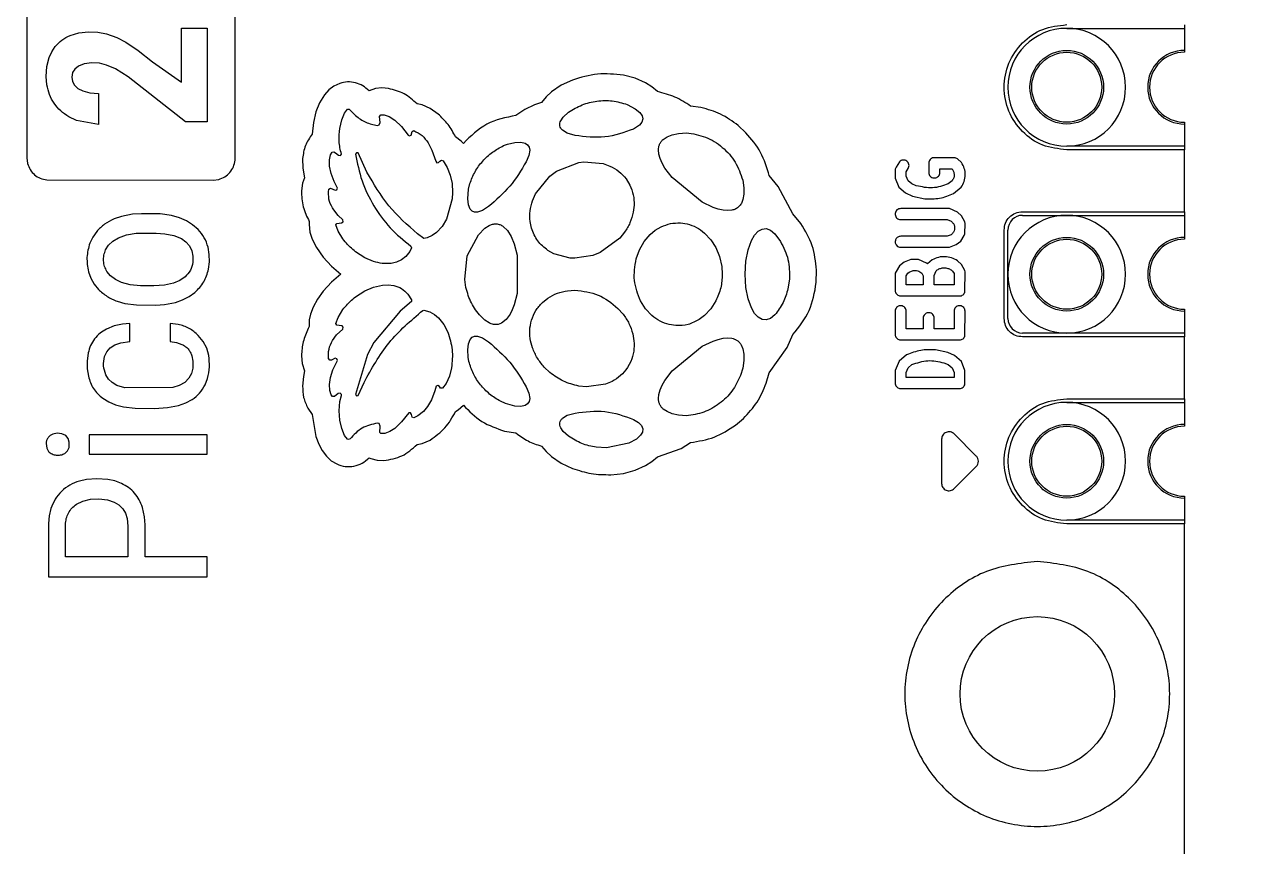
# Model space of a CAD drawing. Header units: millimetres. Extents: x -45 to 54, y -60 to 45.
# Drawn here: x -2.16 to 14.6, y 5.05 to 16.21 of the extents above; entities that cross this region are included whole.
import ezdxf

# ---------------------------------------------------------------- set-up
doc = ezdxf.new("R2010")
doc.units = ezdxf.units.MM

msp = doc.modelspace()

# ---------------------------------------------------------------- linework, layer by layer
at = {"color": 7, "linetype": 'Continuous', "lineweight": 25}
for p, q in [((-2.125, 16.644), (-2.125, 14.397)), ((0.703, 14.367), (0.705, 16.628)), ((-1.539, 16.062), (-1.422, 16.097)), ((-1.422, 16.097), (-1.287, 16.112)), ((-1.287, 16.112), (-1.16, 16.107)), ((-1.16, 16.107), (-1.044, 16.084)), ((-1.044, 16.084), (-0.905, 16.035)), ((-0.023, 16.161), (0.325, 16.161)), ((-0.023, 15.427), (-0.023, 16.161)), ((0.325, 16.161), (0.325, 14.889)), ((12.005, 16.158), (13.605, 16.158)), ((13.605, 16.207), (13.605, 15.833)), ((-0.905, 16.035), (-0.782, 15.971)), ((-0.782, 15.971), (-0.613, 15.858)), ((-1.854, 15.641), (-1.824, 15.761)), ((-1.824, 15.761), (-1.788, 15.841)), ((-1.788, 15.841), (-1.742, 15.911)), ((-0.613, 15.858), (-0.419, 15.705)), ((-1.864, 15.504), (-1.854, 15.641)), ((-1.477, 15.605), (-1.506, 15.556)), ((-1.423, 15.646), (-1.477, 15.605)), ((-1.35, 15.674), (-1.423, 15.646)), ((-1.243, 15.689), (-1.35, 15.674)), ((-1.141, 15.685), (-1.243, 15.689)), ((-1.043, 15.66), (-1.141, 15.685)), ((-0.924, 15.607), (-1.043, 15.66)), ((-0.752, 15.5), (-0.924, 15.607)), ((-0.419, 15.705), (-0.023, 15.427)), ((-1.855, 15.39), (-1.864, 15.504)), ((-1.506, 15.556), (-1.515, 15.497)), ((-1.515, 15.497), (-1.506, 15.437)), ((-1.506, 15.437), (-1.478, 15.385)), ((0.029, 14.889), (-0.752, 15.5)), ((5.287, 15.455), (5.136, 15.384)), ((6.138, 15.48), (5.98, 15.522)), ((6.282, 15.416), (6.138, 15.48)), ((6.368, 15.362), (6.282, 15.416)), ((-1.478, 15.385), (-1.432, 15.342)), ((-1.432, 15.342), (-1.368, 15.308)), ((-1.368, 15.308), (-1.272, 15.283)), ((-1.272, 15.283), (-1.153, 15.274)), ((-1.153, 15.274), (-1.153, 14.853)), ((1.916, 15.253), (1.851, 15.147)), ((1.977, 15.321), (1.916, 15.253)), ((2.047, 15.374), (1.977, 15.321)), ((2.125, 15.411), (2.047, 15.374)), ((2.609, 15.34), (2.523, 15.311)), ((2.699, 15.35), (2.609, 15.34)), ((2.789, 15.341), (2.699, 15.35)), ((5.004, 15.295), (4.929, 15.227)), ((5.136, 15.384), (5.004, 15.295)), ((6.444, 15.298), (6.368, 15.362)), ((1.851, 15.147), (1.802, 15.022)), ((3.244, 15.117), (3.176, 15.132)), ((3.352, 15.069), (3.244, 15.117)), ((4.773, 15.121), (4.641, 15.057)), ((4.866, 15.152), (4.773, 15.121)), ((4.929, 15.227), (4.866, 15.152)), ((6.032, 15.123), (6.142, 15.066)), ((7.034, 15.082), (6.894, 15.103)), ((-1.454, 14.907), (-1.557, 14.957)), ((1.802, 15.022), (1.768, 14.879)), ((2.126, 14.799), (2.153, 14.914)), ((2.153, 14.914), (2.192, 15.008)), ((2.192, 15.008), (2.229, 15.059)), ((2.229, 15.059), (2.253, 15.061)), ((2.253, 15.061), (2.34, 14.973)), ((2.667, 14.962), (2.682, 14.981)), ((2.674, 14.88), (2.667, 14.962)), ((2.682, 14.981), (2.727, 14.982)), ((2.727, 14.982), (2.795, 14.961)), ((2.795, 14.961), (2.875, 14.911)), ((2.875, 14.911), (2.966, 14.823)), ((3.461, 14.994), (3.352, 15.069)), ((4.641, 15.057), (4.52, 14.974)), ((5.128, 14.903), (5.162, 14.953)), ((5.162, 14.953), (5.236, 15.019)), ((6.142, 15.066), (6.205, 15.014)), ((6.205, 15.014), (6.235, 14.971)), ((6.244, 14.928), (6.232, 14.884)), ((6.235, 14.971), (6.244, 14.928)), ((-1.153, 14.853), (-1.454, 14.907)), ((0.325, 14.889), (0.029, 14.889)), ((1.768, 14.879), (1.752, 14.72)), ((2.638, 14.84), (2.662, 14.847)), ((2.662, 14.847), (2.674, 14.88)), ((2.966, 14.823), (3.053, 14.708)), ((3.094, 14.707), (3.109, 14.758)), ((3.109, 14.758), (3.131, 14.769)), ((5.218, 14.734), (5.154, 14.773)), ((6.198, 14.841), (6.119, 14.79)), ((6.232, 14.884), (6.198, 14.841)), ((7.646, 14.741), (7.539, 14.839)), ((13.605, 14.883), (13.605, 14.509)), ((3.053, 14.708), (3.075, 14.697)), ((3.075, 14.697), (3.094, 14.707)), ((3.329, 14.601), (3.378, 14.505)), ((3.775, 14.627), (3.699, 14.683)), ((3.805, 14.596), (3.775, 14.627)), ((4.352, 14.565), (4.406, 14.584)), ((4.406, 14.584), (4.504, 14.608)), ((4.504, 14.608), (4.585, 14.613)), ((4.585, 14.613), (4.646, 14.6)), ((4.646, 14.6), (4.679, 14.578)), ((4.679, 14.578), (4.7, 14.546)), ((5.323, 14.704), (5.218, 14.734)), ((6.521, 14.649), (6.573, 14.684)), ((6.573, 14.684), (6.643, 14.712)), ((6.643, 14.712), (6.73, 14.731)), ((6.73, 14.731), (6.837, 14.741)), ((1.986, 14.371), (2.001, 14.438)), ((2.001, 14.438), (2.022, 14.476)), ((2.022, 14.476), (2.046, 14.482)), ((2.046, 14.482), (2.067, 14.466)), ((2.067, 14.466), (2.107, 14.435)), ((2.107, 14.435), (2.134, 14.433)), ((2.134, 14.433), (2.148, 14.451)), ((2.353, 14.469), (2.34, 14.451)), ((2.375, 14.466), (2.353, 14.469)), ((2.495, 14.206), (2.375, 14.466)), ((3.378, 14.505), (3.429, 14.352)), ((4.696, 14.433), (4.659, 14.345)), ((4.708, 14.504), (4.696, 14.433)), ((4.7, 14.546), (4.708, 14.504)), ((6.461, 14.448), (6.456, 14.506)), ((6.478, 14.388), (6.461, 14.448)), ((13.605, 14.558), (12.005, 14.558)), ((13.605, 14.508), (12.005, 14.508)), ((13.605, 13.668), (13.605, 14.508)), ((-2.125, 14.397), (-2.116, 14.322)), ((1.621, 14.388), (1.624, 14.257)), ((1.624, 14.257), (1.646, 14.128)), ((1.988, 14.285), (1.986, 14.371)), ((2.008, 14.186), (1.988, 14.285)), ((3.429, 14.352), (3.445, 14.333)), ((3.445, 14.333), (3.469, 14.334)), ((3.469, 14.334), (3.486, 14.356)), ((3.486, 14.356), (3.507, 14.367)), ((3.507, 14.367), (3.529, 14.358)), ((3.529, 14.358), (3.587, 14.269)), ((3.587, 14.269), (3.627, 14.165)), ((5.07, 14.217), (5.374, 14.337)), ((5.374, 14.337), (5.443, 14.346)), ((5.443, 14.346), (5.707, 14.321)), ((5.707, 14.321), (5.797, 14.288)), ((6.506, 14.325), (6.478, 14.388)), ((6.543, 14.261), (6.506, 14.325)), ((6.641, 14.132), (6.543, 14.261)), ((9.685, 14.271), (9.675, 14.247)), ((9.675, 14.247), (9.675, 14.124)), ((9.732, 14.346), (9.685, 14.271)), ((9.824, 14.211), (9.851, 14.256)), ((10.132, 14.341), (10.131, 14.201)), ((10.487, 14.4), (10.206, 14.401)), ((10.28, 14.186), (10.281, 14.251)), ((10.281, 14.251), (10.446, 14.251)), ((10.52, 14.384), (10.487, 14.4)), ((10.573, 14.336), (10.52, 14.384)), ((-1.857, 14.099), (0.405, 14.098)), ((0.405, 14.098), (0.48, 14.107)), ((1.646, 14.128), (1.62, 14.054)), ((2.05, 14.078), (2.008, 14.186)), ((2.096, 13.989), (2.05, 14.078)), ((3.627, 14.165), (3.651, 14.05)), ((4.785, 13.909), (4.981, 14.152)), ((4.981, 14.152), (5.07, 14.217)), ((6.017, 14.113), (6.068, 14.03)), ((7.052, 13.796), (6.641, 14.132)), ((7.603, 14.095), (7.616, 13.991)), ((8.084, 14.008), (7.962, 14.157)), ((9.675, 14.124), (9.724, 14.002)), ((9.824, 14.152), (9.824, 14.211)), ((9.849, 14.089), (9.824, 14.152)), ((9.902, 14.046), (9.849, 14.089)), ((10.448, 14.089), (10.395, 14.046)), ((1.62, 14.054), (1.605, 13.95)), ((1.971, 13.937), (1.977, 13.973)), ((1.977, 13.973), (1.999, 13.986)), ((1.999, 13.986), (2.062, 13.96)), ((2.062, 13.96), (2.087, 13.966)), ((2.087, 13.966), (2.096, 13.989)), ((3.651, 14.05), (3.657, 13.927)), ((3.657, 13.927), (3.652, 13.843)), ((3.864, 13.844), (3.875, 13.973)), ((3.875, 13.973), (3.893, 14.049)), ((4.745, 13.817), (4.785, 13.909)), ((7.616, 13.991), (7.616, 13.904)), ((8.284, 13.637), (8.084, 14.008)), ((9.724, 14.002), (9.815, 13.923)), ((9.815, 13.923), (9.911, 13.88)), ((9.961, 14.021), (9.902, 14.046)), ((10.468, 13.914), (10.571, 14)), ((3.652, 13.843), (3.576, 13.567)), ((3.873, 13.762), (3.864, 13.844)), ((3.896, 13.703), (3.873, 13.762)), ((6.126, 13.755), (6.114, 13.66)), ((7.198, 13.725), (7.052, 13.796)), ((7.616, 13.904), (7.603, 13.832)), ((9.911, 13.88), (10.077, 13.844)), ((-0.841, 13.604), (-0.941, 13.569)), ((-0.692, 13.632), (-0.841, 13.604)), ((-0.569, 13.64), (-0.692, 13.632)), ((-0.315, 13.637), (-0.569, 13.64)), ((-0.159, 13.616), (-0.315, 13.637)), ((-0.054, 13.586), (-0.159, 13.616)), ((0.041, 13.545), (-0.054, 13.586)), ((2.106, 13.616), (2.044, 13.691)), ((2.169, 13.556), (2.106, 13.616)), ((3.923, 13.674), (3.896, 13.703)), ((3.957, 13.659), (3.923, 13.674)), ((3.999, 13.659), (3.957, 13.659)), ((4.067, 13.683), (3.999, 13.659)), ((4.148, 13.736), (4.067, 13.683)), ((7.269, 13.702), (7.198, 13.725)), ((7.335, 13.687), (7.269, 13.702)), ((7.398, 13.682), (7.335, 13.687)), ((7.454, 13.687), (7.398, 13.682)), ((8.393, 13.506), (8.284, 13.637)), ((10.411, 13.709), (9.749, 13.71)), ((10.52, 13.661), (10.411, 13.709)), ((10.575, 13.611), (10.52, 13.661)), ((10.62, 13.529), (10.575, 13.611)), ((11.405, 13.668), (13.605, 13.668)), ((11.405, 13.618), (12.005, 13.618)), ((12.005, 13.618), (13.605, 13.618)), ((13.605, 13.667), (13.605, 13.293)), ((0.126, 13.491), (0.041, 13.545)), ((0.2, 13.427), (0.126, 13.491)), ((1.711, 13.535), (1.708, 13.494)), ((1.708, 13.494), (1.719, 13.39)), ((2.073, 13.488), (2.086, 13.509)), ((2.103, 13.404), (2.073, 13.488)), ((2.086, 13.509), (2.15, 13.516)), ((2.167, 13.298), (2.103, 13.404)), ((2.15, 13.516), (2.17, 13.532)), ((2.17, 13.532), (2.169, 13.556)), ((3.516, 13.467), (3.44, 13.385)), ((3.576, 13.567), (3.516, 13.467)), ((4.011, 13.355), (4.099, 13.442)), ((4.099, 13.442), (4.154, 13.478)), ((4.347, 13.468), (4.405, 13.412)), ((4.405, 13.412), (4.455, 13.332)), ((4.731, 13.442), (4.712, 13.534)), ((6.344, 13.357), (6.414, 13.415)), ((6.414, 13.415), (6.492, 13.461)), ((6.756, 13.515), (6.845, 13.502)), ((7.813, 13.401), (7.866, 13.432)), ((7.866, 13.432), (7.922, 13.438)), ((7.922, 13.438), (7.98, 13.417)), ((7.98, 13.417), (8.039, 13.369)), ((9.734, 13.561), (10.382, 13.56)), ((10.382, 13.56), (10.434, 13.539)), ((10.434, 13.539), (10.453, 13.522)), ((10.624, 13.509), (10.62, 13.529)), ((10.622, 13.369), (10.624, 13.509)), ((11.155, 12.218), (11.155, 13.418)), ((11.205, 12.218), (11.205, 13.418)), ((-1.231, 13.323), (-1.271, 13.24)), ((-1.178, 13.398), (-1.231, 13.323)), ((-1.016, 13.211), (-0.958, 13.267)), ((-0.958, 13.267), (-0.883, 13.312)), ((-0.883, 13.312), (-0.772, 13.353)), ((-0.772, 13.353), (-0.64, 13.374)), ((-0.64, 13.374), (-0.37, 13.377)), ((-0.37, 13.377), (-0.253, 13.369)), ((-0.253, 13.369), (-0.128, 13.345)), ((-0.128, 13.345), (-0.027, 13.304)), ((-0.027, 13.304), (0.035, 13.259)), ((0.035, 13.259), (0.082, 13.204)), ((1.719, 13.39), (1.75, 13.295)), ((1.75, 13.295), (1.808, 13.18)), ((3.267, 13.304), (3.182, 13.365)), ((3.313, 13.314), (3.267, 13.304)), ((3.38, 13.344), (3.313, 13.314)), ((3.44, 13.385), (3.38, 13.344)), ((3.859, 13.068), (4.011, 13.355)), ((4.455, 13.332), (4.496, 13.233)), ((5.931, 13.306), (5.665, 13.112)), ((5.996, 13.388), (5.931, 13.306)), ((6.198, 13.151), (6.263, 13.262)), ((6.263, 13.262), (6.344, 13.357)), ((7.083, 13.378), (7.168, 13.287)), ((7.168, 13.287), (7.237, 13.18)), ((7.676, 13.149), (7.721, 13.275)), ((7.721, 13.275), (7.764, 13.348)), ((7.764, 13.348), (7.813, 13.401)), ((8.039, 13.369), (8.116, 13.263)), ((10.382, 13.333), (9.749, 13.333)), ((10.434, 13.354), (10.382, 13.333)), ((10.453, 13.37), (10.434, 13.354)), ((10.501, 13.22), (10.564, 13.269)), ((10.564, 13.269), (10.613, 13.345)), ((10.613, 13.345), (10.622, 13.369)), ((-1.056, 13.148), (-1.016, 13.211)), ((0.082, 13.204), (0.114, 13.138)), ((0.114, 13.138), (0.129, 13.062)), ((0.352, 13.088), (0.335, 13.185)), ((0.354, 12.985), (0.352, 13.088)), ((1.808, 13.18), (1.9, 13.049)), ((3.076, 13.125), (3.024, 13.06)), ((3.102, 13.177), (3.076, 13.125)), ((3.091, 13.199), (3.102, 13.177)), ((3.825, 12.745), (3.859, 13.068)), ((4.496, 13.233), (4.536, 13.079)), ((4.536, 13.079), (4.536, 12.557)), ((5.036, 13.095), (4.954, 13.142)), ((5.255, 13.038), (5.036, 13.095)), ((5.563, 13.072), (5.322, 13.035)), ((5.665, 13.112), (5.563, 13.072)), ((6.153, 13.026), (6.198, 13.151)), ((7.237, 13.18), (7.287, 13.058)), ((7.646, 12.995), (7.676, 13.149)), ((9.686, 13.216), (9.707, 13.196)), ((9.707, 13.196), (9.734, 13.184)), ((9.734, 13.184), (10.411, 13.184)), ((10.411, 13.184), (10.501, 13.22)), ((0.129, 13.062), (0.129, 12.98)), ((0.343, 12.887), (0.354, 12.985)), ((1.9, 13.049), (2.013, 12.926)), ((2.013, 12.926), (2.141, 12.818)), ((2.586, 12.992), (2.467, 13.043)), ((2.895, 12.981), (2.822, 12.964)), ((2.963, 13.012), (2.895, 12.981)), ((3.024, 13.06), (2.963, 13.012)), ((5.322, 13.035), (5.255, 13.038)), ((7.287, 13.058), (7.317, 12.924)), ((7.317, 12.924), (7.323, 12.818)), ((7.635, 12.818), (7.646, 12.995)), ((9.733, 12.933), (9.685, 12.857)), ((9.796, 12.981), (9.733, 12.933)), ((9.887, 13.017), (9.796, 12.981)), ((9.992, 13.017), (9.887, 13.017)), ((10.101, 12.97), (9.992, 13.017)), ((10.112, 12.961), (10.101, 12.97)), ((10.177, 13.013), (10.112, 12.961)), ((10.575, 12.951), (10.52, 13.001)), ((10.62, 12.869), (10.575, 12.951)), ((-1.289, 12.853), (-1.258, 12.765)), ((-1.258, 12.765), (-1.213, 12.685)), ((-0.989, 12.797), (-1.038, 12.855)), ((-0.922, 12.746), (-0.989, 12.797)), ((-0.841, 12.707), (-0.922, 12.746)), ((-0.048, 12.735), (-0.132, 12.699)), ((0.023, 12.783), (-0.048, 12.735)), ((2.141, 12.818), (2.013, 12.71)), ((3.841, 12.637), (3.825, 12.745)), ((7.646, 12.64), (7.635, 12.818)), ((8.238, 12.752), (8.217, 12.621)), ((8.601, 12.704), (8.604, 12.875)), ((9.675, 12.833), (9.674, 12.598)), ((9.685, 12.857), (9.675, 12.833)), ((9.824, 12.797), (9.844, 12.831)), ((9.824, 12.673), (9.824, 12.797)), ((9.844, 12.831), (9.864, 12.847)), ((9.864, 12.847), (9.916, 12.869)), ((10.034, 12.831), (10.055, 12.797)), ((10.055, 12.797), (10.055, 12.673)), ((10.205, 12.803), (10.23, 12.866)), ((10.205, 12.673), (10.205, 12.803)), ((10.23, 12.866), (10.245, 12.879)), ((10.434, 12.879), (10.453, 12.862)), ((10.453, 12.862), (10.474, 12.828)), ((10.474, 12.828), (10.474, 12.673)), ((10.624, 12.849), (10.62, 12.869)), ((10.622, 12.583), (10.624, 12.849)), ((-1.213, 12.685), (-1.153, 12.612)), ((-0.722, 12.674), (-0.841, 12.707)), ((-0.583, 12.661), (-0.722, 12.674)), ((-0.4, 12.661), (-0.583, 12.661)), ((-0.255, 12.67), (-0.4, 12.661)), ((-0.132, 12.699), (-0.255, 12.67)), ((0.079, 12.515), (0.158, 12.572)), ((1.9, 12.587), (1.824, 12.481)), ((2.013, 12.71), (1.9, 12.587)), ((2.467, 12.592), (2.586, 12.643)), ((2.586, 12.643), (2.706, 12.671)), ((2.706, 12.671), (2.784, 12.675)), ((2.784, 12.675), (2.859, 12.665)), ((5.222, 12.594), (5.322, 12.601)), ((7.676, 12.486), (7.646, 12.64)), ((10.055, 12.673), (9.824, 12.673)), ((10.474, 12.673), (10.205, 12.673)), ((-0.899, 12.452), (-0.793, 12.422)), ((-0.793, 12.422), (-0.636, 12.401)), ((-0.636, 12.401), (-0.376, 12.398)), ((-0.376, 12.398), (-0.255, 12.406)), ((-0.255, 12.406), (-0.108, 12.434)), ((-0.108, 12.434), (-0.01, 12.469)), ((-0.01, 12.469), (0.079, 12.515)), ((1.824, 12.481), (1.763, 12.371)), ((3.099, 12.446), (2.945, 12.318)), ((3.051, 12.546), (3.1, 12.471)), ((3.1, 12.471), (3.099, 12.446)), ((4.496, 12.402), (4.47, 12.335)), ((4.536, 12.557), (4.496, 12.402)), ((4.88, 12.436), (4.954, 12.494)), ((6.282, 12.348), (6.213, 12.456)), ((7.237, 12.456), (7.168, 12.348)), ((7.721, 12.361), (7.676, 12.486)), ((9.734, 12.524), (10.549, 12.523)), ((1.728, 12.278), (1.711, 12.197)), ((1.763, 12.371), (1.728, 12.278)), ((2.073, 12.148), (2.103, 12.231)), ((2.103, 12.231), (2.167, 12.337)), ((2.945, 12.318), (2.59, 11.889)), ((3.255, 12.327), (3.268, 12.332)), ((3.268, 12.332), (3.348, 12.309)), ((3.348, 12.309), (3.411, 12.273)), ((3.411, 12.273), (3.467, 12.225)), ((4.099, 12.193), (4.041, 12.247)), ((4.44, 12.275), (4.387, 12.203)), ((4.47, 12.335), (4.44, 12.275)), ((5.906, 12.355), (5.976, 12.276)), ((6.367, 12.258), (6.282, 12.348)), ((7.083, 12.258), (7.01, 12.204)), ((7.168, 12.348), (7.083, 12.258)), ((7.764, 12.287), (7.721, 12.361)), ((7.813, 12.235), (7.764, 12.287)), ((7.866, 12.204), (7.813, 12.235)), ((8.039, 12.267), (7.98, 12.218)), ((9.675, 12.33), (9.674, 12.001)), ((9.824, 12.076), (9.824, 12.315)), ((10.056, 12.235), (10.055, 12.076)), ((10.475, 12.33), (10.474, 12.076)), ((10.622, 11.986), (10.624, 12.315)), ((13.605, 12.343), (13.605, 11.969)), ((-0.942, 12.117), (-1.045, 12.074)), ((-0.825, 12.142), (-0.942, 12.117)), ((-0.728, 12.15), (-0.825, 12.142)), ((-0.728, 11.903), (-0.728, 12.15)), ((-0.18, 12.15), (-0.18, 11.903)), ((-0.07, 12.137), (-0.18, 12.15)), ((1.71, 12.107), (1.698, 12.079)), ((1.711, 12.197), (1.71, 12.107)), ((2.086, 12.127), (2.073, 12.148)), ((2.083, 11.995), (2.166, 12.074)), ((2.118, 12.124), (2.086, 12.127)), ((2.157, 12.117), (2.118, 12.124)), ((2.171, 12.099), (2.157, 12.117)), ((2.166, 12.074), (2.171, 12.099)), ((3.467, 12.225), (3.538, 12.137)), ((3.538, 12.137), (3.592, 12.032)), ((4.154, 12.157), (4.099, 12.193)), ((4.325, 12.154), (4.28, 12.137)), ((4.387, 12.203), (4.325, 12.154)), ((6.694, 12.12), (6.604, 12.134)), ((7.922, 12.198), (7.866, 12.204)), ((7.98, 12.218), (7.922, 12.198)), ((10.055, 12.076), (9.824, 12.076)), ((10.205, 12.076), (10.205, 12.221)), ((10.474, 12.076), (10.205, 12.076)), ((-0.849, 11.887), (-0.728, 11.903)), ((-0.18, 11.903), (-0.093, 11.891)), ((0.27, 11.905), (0.203, 11.987)), ((0.317, 11.814), (0.27, 11.905)), ((2.027, 11.92), (2.083, 11.995)), ((3.873, 11.874), (3.896, 11.933)), ((3.896, 11.933), (3.923, 11.962)), ((3.923, 11.962), (3.957, 11.977)), ((3.957, 11.977), (3.999, 11.977)), ((3.999, 11.977), (4.067, 11.953)), ((4.067, 11.953), (4.148, 11.9)), ((4.745, 11.818), (4.719, 11.912)), ((6.107, 12.007), (6.124, 11.913)), ((7.052, 11.84), (7.198, 11.91)), ((7.198, 11.91), (7.269, 11.934)), ((7.269, 11.934), (7.335, 11.949)), ((7.335, 11.949), (7.398, 11.954)), ((7.398, 11.954), (7.454, 11.949)), ((8.206, 11.823), (8.284, 11.999)), ((9.734, 11.927), (10.549, 11.926)), ((13.605, 12.018), (11.405, 12.018)), ((13.605, 11.968), (11.405, 11.968)), ((13.605, 11.128), (13.605, 11.968)), ((-1.294, 11.75), (-1.308, 11.636)), ((-1.071, 11.699), (-1.042, 11.764)), ((-1.042, 11.764), (-0.995, 11.817)), ((-0.995, 11.817), (-0.93, 11.859)), ((-0.93, 11.859), (-0.849, 11.887)), ((-0.093, 11.891), (-0.02, 11.866)), ((0.346, 11.715), (0.317, 11.814)), ((2.59, 11.889), (2.502, 11.726)), ((3.864, 11.792), (3.873, 11.874)), ((3.871, 11.691), (3.864, 11.792)), ((6.641, 11.504), (7.052, 11.84)), ((7.58, 11.86), (7.603, 11.804)), ((7.603, 11.804), (7.616, 11.732)), ((7.616, 11.732), (7.616, 11.645)), ((7.962, 11.479), (8.206, 11.823)), ((10.387, 11.756), (10.221, 11.791)), ((10.482, 11.713), (10.387, 11.756)), ((-1.308, 11.636), (-1.306, 11.534)), ((0.116, 11.712), (0.13, 11.639)), ((0.13, 11.639), (0.127, 11.543)), ((1.605, 11.712), (1.614, 11.607)), ((1.614, 11.607), (1.646, 11.508)), ((1.989, 11.653), (1.973, 11.672)), ((2.013, 11.653), (1.989, 11.653)), ((2.062, 11.676), (2.013, 11.653)), ((2.033, 11.521), (2.096, 11.646)), ((2.087, 11.67), (2.062, 11.676)), ((2.096, 11.646), (2.087, 11.67)), ((2.502, 11.726), (2.34, 11.184)), ((3.88, 11.633), (3.871, 11.691)), ((6.081, 11.635), (6.035, 11.55)), ((7.616, 11.645), (7.603, 11.541)), ((9.727, 11.636), (9.675, 11.511)), ((9.829, 11.722), (9.727, 11.636)), ((9.849, 11.546), (9.902, 11.59)), ((10.336, 11.614), (10.395, 11.59)), ((10.395, 11.59), (10.448, 11.546)), ((10.573, 11.633), (10.482, 11.713)), ((10.622, 11.511), (10.573, 11.633)), ((-1.306, 11.534), (-1.291, 11.434)), ((-1.019, 11.394), (-1.055, 11.454)), ((-0.969, 11.347), (-1.019, 11.394)), ((0.076, 11.405), (0.021, 11.348)), ((0.109, 11.468), (0.076, 11.405)), ((0.127, 11.543), (0.109, 11.468)), ((0.296, 11.317), (0.329, 11.404)), ((1.631, 11.43), (1.62, 11.3)), ((1.646, 11.508), (1.631, 11.43)), ((1.985, 11.32), (1.999, 11.415)), ((1.999, 11.415), (2.033, 11.521)), ((3.616, 11.434), (3.57, 11.335)), ((3.645, 11.547), (3.616, 11.434)), ((4.981, 11.484), (4.903, 11.558)), ((6.543, 11.375), (6.641, 11.504)), ((7.603, 11.541), (7.572, 11.443)), ((7.922, 11.339), (7.962, 11.479)), ((9.675, 11.511), (9.674, 11.341)), ((9.824, 11.483), (9.849, 11.546)), ((9.824, 11.416), (9.824, 11.483)), ((10.474, 11.416), (9.824, 11.416)), ((10.448, 11.546), (10.474, 11.483)), ((10.474, 11.483), (10.474, 11.416)), ((10.622, 11.326), (10.622, 11.511)), ((-0.902, 11.309), (-0.969, 11.347)), ((-0.793, 11.277), (-0.902, 11.309)), ((-0.145, 11.28), (-0.793, 11.277)), ((-0.055, 11.306), (-0.145, 11.28)), ((0.021, 11.348), (-0.055, 11.306)), ((1.99, 11.24), (1.985, 11.32)), ((2.009, 11.18), (1.99, 11.24)), ((2.375, 11.17), (2.455, 11.348)), ((3.416, 11.235), (3.371, 11.112)), ((3.436, 11.296), (3.416, 11.235)), ((3.459, 11.305), (3.436, 11.296)), ((3.48, 11.292), (3.459, 11.305)), ((3.496, 11.271), (3.48, 11.292)), ((3.52, 11.271), (3.496, 11.271)), ((3.57, 11.335), (3.52, 11.271)), ((4.659, 11.291), (4.696, 11.202)), ((5.477, 11.288), (5.374, 11.299)), ((5.738, 11.324), (5.477, 11.288)), ((5.826, 11.362), (5.738, 11.324)), ((6.461, 11.187), (6.478, 11.248)), ((6.478, 11.248), (6.506, 11.31)), ((6.506, 11.31), (6.543, 11.375)), ((9.734, 11.267), (10.549, 11.266)), ((-1.096, 11.133), (-1.014, 11.084)), ((-1.014, 11.084), (-0.921, 11.046)), ((-0.066, 11.036), (0.032, 11.07)), ((0.032, 11.07), (0.118, 11.116)), ((2.029, 11.156), (2.009, 11.18)), ((2.053, 11.156), (2.029, 11.156)), ((2.103, 11.199), (2.053, 11.156)), ((2.132, 11.204), (2.103, 11.199)), ((2.116, 10.962), (2.126, 11.089)), ((2.126, 11.089), (2.147, 11.169)), ((2.148, 11.187), (2.132, 11.204)), ((2.147, 11.169), (2.148, 11.187)), ((2.34, 11.184), (2.353, 11.167)), ((2.353, 11.167), (2.375, 11.17)), ((3.371, 11.112), (3.32, 11.021)), ((4.379, 11.061), (4.309, 11.092)), ((4.504, 11.028), (4.379, 11.061)), ((4.679, 11.058), (4.646, 11.036)), ((4.7, 11.09), (4.679, 11.058)), ((4.696, 11.202), (4.708, 11.131)), ((4.708, 11.131), (4.7, 11.09)), ((6.456, 11.13), (6.461, 11.187)), ((12.005, 11.128), (13.605, 11.128)), ((12.005, 11.078), (13.605, 11.078)), ((13.605, 11.127), (13.605, 10.753)), ((-0.921, 11.046), (-0.815, 11.018)), ((-0.815, 11.018), (-0.656, 10.999)), ((-0.656, 10.999), (-0.391, 10.996)), ((-0.391, 10.996), (-0.217, 11.006)), ((-0.217, 11.006), (-0.066, 11.036)), ((1.692, 11.001), (1.752, 10.915)), ((1.752, 10.915), (1.802, 10.614)), ((2.126, 10.836), (2.116, 10.962)), ((3.064, 10.936), (2.966, 10.812)), ((3.085, 10.936), (3.064, 10.936)), ((3.101, 10.914), (3.085, 10.936)), ((3.11, 10.877), (3.101, 10.914)), ((3.186, 10.894), (3.131, 10.867)), ((3.265, 10.955), (3.186, 10.894)), ((3.32, 11.021), (3.265, 10.955)), ((3.699, 10.953), (3.735, 10.976)), ((3.735, 10.976), (3.805, 11.04)), ((4.585, 11.023), (4.504, 11.028)), ((4.646, 11.036), (4.585, 11.023)), ((5.154, 10.862), (5.218, 10.902)), ((5.218, 10.902), (5.323, 10.932)), ((6.573, 10.952), (6.521, 10.987)), ((6.643, 10.924), (6.573, 10.952)), ((6.73, 10.905), (6.643, 10.924)), ((6.837, 10.895), (6.73, 10.905)), ((2.153, 10.721), (2.126, 10.836)), ((2.192, 10.628), (2.153, 10.721)), ((2.662, 10.789), (2.638, 10.796)), ((2.674, 10.756), (2.662, 10.789)), ((2.669, 10.669), (2.674, 10.756)), ((2.875, 10.725), (2.807, 10.68)), ((2.966, 10.812), (2.875, 10.725)), ((3.131, 10.867), (3.11, 10.877)), ((5.162, 10.683), (5.128, 10.733)), ((6.119, 10.846), (6.185, 10.805)), ((6.185, 10.805), (6.226, 10.762)), ((6.226, 10.762), (6.243, 10.719)), ((7.502, 10.767), (7.611, 10.861)), ((-1.713, 10.658), (-1.773, 10.646)), ((-1.651, 10.651), (-1.713, 10.658)), ((-1.599, 10.626), (-1.651, 10.651)), ((-1.567, 10.588), (-1.599, 10.626)), ((-1.551, 10.536), (-1.567, 10.588)), ((0.325, 10.638), (-1.279, 10.638)), ((-1.279, 10.638), (-1.279, 10.375)), ((0.325, 10.375), (0.325, 10.638)), ((1.802, 10.614), (1.84, 10.512)), ((2.23, 10.576), (2.192, 10.628)), ((2.245, 10.573), (2.23, 10.576)), ((2.265, 10.582), (2.245, 10.573)), ((2.686, 10.653), (2.669, 10.669)), ((2.738, 10.655), (2.686, 10.653)), ((2.807, 10.68), (2.738, 10.655)), ((3.244, 10.519), (3.352, 10.566)), ((4.366, 10.688), (4.52, 10.662)), ((5.236, 10.617), (5.162, 10.683)), ((6.157, 10.58), (6.053, 10.522)), ((6.214, 10.632), (6.157, 10.58)), ((6.239, 10.675), (6.214, 10.632)), ((6.243, 10.719), (6.239, 10.675)), ((10.305, 10.578), (10.305, 9.978)), ((10.775, 10.349), (10.475, 10.649)), ((-1.864, 10.518), (-1.857, 10.458)), ((-1.857, 10.458), (-1.833, 10.412)), ((-1.611, 10.385), (-1.574, 10.418)), ((-1.574, 10.418), (-1.554, 10.466)), ((-1.554, 10.466), (-1.551, 10.536)), ((1.84, 10.512), (1.888, 10.423)), ((1.888, 10.423), (1.945, 10.347)), ((3.176, 10.504), (3.244, 10.519)), ((4.866, 10.484), (4.929, 10.409)), ((4.929, 10.409), (5.004, 10.341)), ((5.752, 10.459), (5.611, 10.468)), ((6.053, 10.522), (5.752, 10.459)), ((6.444, 10.337), (6.763, 10.451)), ((6.763, 10.451), (6.894, 10.533)), ((-1.279, 10.375), (0.325, 10.375)), ((1.945, 10.347), (2.011, 10.286)), ((2.011, 10.286), (2.085, 10.241)), ((2.523, 10.325), (2.547, 10.315)), ((2.547, 10.315), (2.635, 10.291)), ((2.635, 10.291), (2.725, 10.287)), ((5.004, 10.341), (5.136, 10.252)), ((5.136, 10.252), (5.287, 10.181)), ((6.138, 10.156), (6.282, 10.22)), ((6.282, 10.22), (6.368, 10.274)), ((6.368, 10.274), (6.444, 10.337)), ((5.809, 10.095), (5.98, 10.114)), ((5.98, 10.114), (6.138, 10.156)), ((10.475, 9.907), (10.775, 10.207)), ((-1.316, 10.031), (-1.413, 10.008)), ((-1.174, 10.041), (-1.316, 10.031)), ((-1.027, 10.031), (-1.174, 10.041)), ((-0.929, 10.01), (-1.027, 10.031)), ((-0.841, 9.977), (-0.929, 10.01)), ((-1.453, 9.694), (-1.366, 9.738)), ((-1.366, 9.738), (-1.264, 9.764)), ((-1.264, 9.764), (-1.147, 9.769)), ((-1.147, 9.769), (-1.033, 9.756)), ((-1.033, 9.756), (-0.938, 9.724)), ((-0.938, 9.724), (-0.875, 9.685)), ((13.605, 9.803), (13.605, 9.429)), ((-1.8, 9.635), (-1.823, 9.539)), ((-0.875, 9.685), (-0.824, 9.634)), ((-0.824, 9.634), (-0.787, 9.573)), ((-0.787, 9.573), (-0.763, 9.501)), ((-0.528, 9.522), (-0.556, 9.651)), ((-1.833, 9.433), (-1.834, 8.708)), ((-1.823, 9.539), (-1.833, 9.433)), ((-1.601, 8.979), (-1.601, 9.419)), ((-0.763, 9.501), (-0.753, 9.396)), ((-0.753, 9.396), (-0.753, 8.979)), ((-0.52, 9.415), (-0.528, 9.522)), ((-0.52, 8.979), (-0.52, 9.415)), ((13.605, 9.478), (12.005, 9.478)), ((13.605, 9.428), (12.005, 9.428)), ((13.605, 2.818), (13.605, 9.428)), ((-0.753, 8.979), (-1.601, 8.979)), ((0.325, 8.979), (-0.52, 8.979)), ((0.325, 8.708), (0.325, 8.979)), ((-1.834, 8.708), (0.325, 8.708))]:
    msp.add_line(p, q, dxfattribs=at)
for centre, radius in [((12.005, 15.358), 0.5), ((12.005, 15.358), 0.475), ((12.005, 12.818), 0.5), ((12.005, 12.818), 0.475), ((12.005, 10.278), 0.5), ((12.005, 10.278), 0.475), ((11.605, 7.118), 1.05)]:
    msp.add_circle(centre, radius, dxfattribs=at)
for centre, radius, start, end in [((0, 0), 45, 58.796, 306.9542), ((12.005, 15.358), 0.8, 90, 270), ((12.005, 15.358), 0.8, 270, 90), ((13.605, 15.358), 0.5, 90, 270), ((13.605, 15.358), 0.475, 90, 270), ((11.405, 13.418), 0.2, 90.0003, 179.9997), ((12.005, 12.818), 0.8, 90, 179.9999), ((12.005, 12.818), 0.8, 270, 90), ((13.605, 12.818), 0.5, 90, 270), ((13.605, 12.818), 0.475, 90, 270), ((12.005, 12.818), 0.8, 180, 270), ((11.405, 12.218), 0.2, 180.0003, 269.9997), ((12.005, 10.278), 0.8, 90, 270), ((12.005, 10.278), 0.8, 270, 90), ((13.605, 10.278), 0.5, 90, 270), ((13.605, 10.278), 0.475, 90, 270)]:
    msp.add_arc(centre, radius, start, end, dxfattribs=at)
for points in [[(12.005, 14.508), (11.893, 14.521), (11.671, 14.546), (11.388, 14.743), (11.199, 15.024), (11.132, 15.358), (11.199, 15.692), (11.388, 15.973), (11.671, 16.17), (11.893, 16.195), (12.005, 16.208)], [(-1.742, 15.911), (-1.713, 15.943), (-1.655, 16.006), (-1.578, 16.043), (-1.539, 16.062)], [(5.98, 15.522), (5.862, 15.534), (5.626, 15.559), (5.4, 15.49), (5.287, 15.455)], [(3.176, 15.132), (3.12, 15.183), (3.008, 15.284), (2.862, 15.322), (2.789, 15.341)], [(6.894, 15.103), (6.824, 15.148), (6.685, 15.237), (6.525, 15.278), (6.444, 15.298)], [(7.539, 14.839), (7.463, 14.895), (7.309, 15.007), (7.126, 15.057), (7.034, 15.082)], [(2.34, 14.973), (2.385, 14.939), (2.474, 14.872), (2.583, 14.85), (2.638, 14.84)], [(3.699, 14.683), (3.668, 14.742), (3.607, 14.859), (3.509, 14.949), (3.461, 14.994)], [(4.52, 14.974), (4.382, 14.946), (4.107, 14.891), (3.906, 14.694), (3.805, 14.596)], [(2.148, 14.451), (2.134, 14.508), (2.107, 14.623), (2.12, 14.741), (2.126, 14.799)], [(3.131, 14.769), (3.171, 14.749), (3.25, 14.709), (3.302, 14.637), (3.329, 14.601)], [(6.119, 14.79), (5.99, 14.744), (5.732, 14.652), (5.459, 14.686), (5.323, 14.704)], [(1.752, 14.72), (1.716, 14.671), (1.645, 14.571), (1.629, 14.449), (1.621, 14.388)], [(6.837, 14.741), (6.925, 14.726), (7.102, 14.696), (7.332, 14.551), (7.514, 14.349), (7.573, 14.18), (7.603, 14.095)], [(7.962, 14.157), (7.93, 14.265), (7.865, 14.482), (7.719, 14.655), (7.646, 14.741)], [(4.659, 14.345), (4.59, 14.23), (4.451, 14), (4.249, 13.824), (4.148, 13.736)], [(5.797, 14.288), (5.84, 14.266), (5.924, 14.222), (5.986, 14.149), (6.017, 14.113)], [(3.182, 13.365), (3.046, 13.487), (2.772, 13.731), (2.587, 14.048), (2.495, 14.206)], [(1.605, 13.95), (1.608, 13.878), (1.614, 13.732), (1.679, 13.6), (1.711, 13.535)], [(2.044, 13.691), (2.021, 13.729), (1.976, 13.805), (1.973, 13.893), (1.971, 13.937)], [(6.068, 14.03), (6.086, 13.986), (6.123, 13.898), (6.125, 13.802), (6.126, 13.755)], [(10.395, 14.046), (10.324, 14.021), (10.182, 13.971), (10.035, 14.004), (9.961, 14.021)], [(10.077, 13.844), (10.144, 13.842), (10.28, 13.837), (10.405, 13.889), (10.468, 13.914)], [(4.712, 13.534), (4.709, 13.583), (4.703, 13.679), (4.731, 13.771), (4.745, 13.817)], [(-0.941, 13.569), (-0.986, 13.548), (-1.075, 13.505), (-1.143, 13.433), (-1.178, 13.398)], [(6.114, 13.66), (6.102, 13.611), (6.077, 13.514), (6.023, 13.43), (5.996, 13.388)], [(0.335, 13.185), (0.321, 13.23), (0.292, 13.319), (0.23, 13.391), (0.2, 13.427)], [(4.954, 13.142), (4.903, 13.182), (4.803, 13.262), (4.755, 13.382), (4.731, 13.442)], [(6.492, 13.461), (6.534, 13.479), (6.618, 13.515), (6.71, 13.515), (6.756, 13.515)], [(6.845, 13.502), (6.889, 13.489), (6.976, 13.462), (7.047, 13.406), (7.083, 13.378)], [(8.604, 12.875), (8.592, 12.988), (8.569, 13.214), (8.451, 13.408), (8.393, 13.506)], [(-1.271, 13.24), (-1.289, 13.176), (-1.324, 13.048), (-1.301, 12.918), (-1.289, 12.853)], [(2.467, 13.043), (2.41, 13.078), (2.296, 13.146), (2.21, 13.247), (2.167, 13.298)], [(8.116, 13.263), (8.156, 13.182), (8.237, 13.021), (8.237, 12.842), (8.238, 12.752)], [(0.129, 12.98), (0.121, 12.942), (0.105, 12.866), (0.05, 12.811), (0.023, 12.783)], [(2.822, 12.964), (2.782, 12.962), (2.702, 12.958), (2.624, 12.981), (2.586, 12.992)], [(6.213, 12.456), (6.177, 12.548), (6.104, 12.732), (6.137, 12.928), (6.153, 13.026)], [(0.158, 12.572), (0.202, 12.617), (0.291, 12.706), (0.326, 12.827), (0.343, 12.887)], [(7.323, 12.818), (7.32, 12.755), (7.314, 12.629), (7.262, 12.513), (7.237, 12.456)], [(-1.153, 12.612), (-1.115, 12.578), (-1.04, 12.51), (-0.946, 12.471), (-0.899, 12.452)], [(2.167, 12.337), (2.21, 12.388), (2.296, 12.49), (2.41, 12.558), (2.467, 12.592)], [(2.859, 12.665), (2.896, 12.654), (2.971, 12.631), (3.024, 12.574), (3.051, 12.546)], [(4.041, 12.247), (3.994, 12.305), (3.901, 12.422), (3.861, 12.565), (3.841, 12.637)], [(4.954, 12.494), (4.996, 12.518), (5.08, 12.567), (5.175, 12.585), (5.222, 12.594)], [(5.322, 12.601), (5.432, 12.589), (5.65, 12.564), (5.821, 12.425), (5.906, 12.355)], [(8.217, 12.621), (8.198, 12.557), (8.161, 12.428), (8.08, 12.32), (8.039, 12.267)], [(8.284, 11.999), (8.368, 12.103), (8.535, 12.31), (8.579, 12.573), (8.601, 12.704)], [(4.731, 12.194), (4.747, 12.239), (4.781, 12.33), (4.847, 12.4), (4.88, 12.436)], [(2.455, 11.348), (2.558, 11.535), (2.765, 11.911), (3.092, 12.188), (3.255, 12.327)], [(5.976, 12.276), (6.005, 12.235), (6.063, 12.152), (6.093, 12.056), (6.107, 12.007)], [(6.604, 12.134), (6.561, 12.147), (6.474, 12.174), (6.402, 12.23), (6.367, 12.258)], [(0.203, 11.987), (0.163, 12.022), (0.084, 12.093), (-0.018, 12.122), (-0.07, 12.137)], [(1.698, 12.079), (1.672, 12.02), (1.618, 11.904), (1.609, 11.776), (1.605, 11.712)], [(4.28, 12.137), (4.258, 12.135), (4.215, 12.131), (4.174, 12.148), (4.154, 12.157)], [(4.719, 11.912), (4.713, 11.959), (4.699, 12.054), (4.72, 12.147), (4.731, 12.194)], [(7.01, 12.204), (6.961, 12.177), (6.862, 12.123), (6.75, 12.121), (6.694, 12.12)], [(1.973, 11.672), (1.972, 11.716), (1.969, 11.803), (2.008, 11.881), (2.027, 11.92)], [(3.592, 12.032), (3.618, 11.953), (3.67, 11.795), (3.653, 11.629), (3.645, 11.547)], [(4.148, 11.9), (4.249, 11.812), (4.451, 11.635), (4.59, 11.406), (4.659, 11.291)], [(6.124, 11.913), (6.125, 11.865), (6.129, 11.77), (6.097, 11.68), (6.081, 11.635)], [(4.903, 11.558), (4.87, 11.598), (4.804, 11.676), (4.765, 11.771), (4.745, 11.818)], [(10.221, 11.791), (10.153, 11.794), (10.018, 11.798), (9.892, 11.747), (9.829, 11.722)], [(-1.055, 11.454), (-1.068, 11.494), (-1.094, 11.574), (-1.079, 11.658), (-1.071, 11.699)], [(0.329, 11.404), (0.34, 11.455), (0.363, 11.558), (0.351, 11.663), (0.346, 11.715)], [(9.902, 11.59), (9.973, 11.615), (10.116, 11.665), (10.263, 11.631), (10.336, 11.614)], [(-1.291, 11.434), (-1.272, 11.375), (-1.235, 11.256), (-1.142, 11.174), (-1.096, 11.133)], [(5.374, 11.299), (5.303, 11.317), (5.159, 11.353), (5.04, 11.44), (4.981, 11.484)], [(6.035, 11.55), (6.007, 11.511), (5.949, 11.435), (5.867, 11.386), (5.826, 11.362)], [(0.118, 11.116), (0.155, 11.143), (0.228, 11.198), (0.273, 11.277), (0.296, 11.317)], [(1.62, 11.3), (1.622, 11.247), (1.624, 11.143), (1.67, 11.048), (1.692, 11.001)], [(7.611, 10.861), (7.678, 10.931), (7.811, 11.072), (7.885, 11.25), (7.922, 11.339)], [(12.005, 9.428), (11.893, 9.441), (11.671, 9.466), (11.388, 9.663), (11.199, 9.944), (11.132, 10.278), (11.199, 10.612), (11.388, 10.893), (11.671, 11.09), (11.893, 11.115), (12.005, 11.128)], [(3.352, 10.566), (3.425, 10.617), (3.57, 10.719), (3.656, 10.875), (3.699, 10.953)], [(3.805, 11.04), (3.885, 10.959), (4.043, 10.797), (4.258, 10.725), (4.366, 10.688)], [(5.323, 10.932), (5.459, 10.95), (5.732, 10.984), (5.99, 10.892), (6.119, 10.846)], [(2.638, 10.796), (2.565, 10.779), (2.419, 10.746), (2.316, 10.637), (2.265, 10.582)], [(6.894, 10.533), (7.003, 10.55), (7.223, 10.585), (7.409, 10.707), (7.502, 10.767)], [(4.52, 10.662), (4.573, 10.623), (4.679, 10.546), (4.804, 10.504), (4.866, 10.484)], [(5.611, 10.468), (5.544, 10.481), (5.41, 10.508), (5.294, 10.581), (5.236, 10.617)], [(2.725, 10.287), (2.811, 10.302), (2.981, 10.332), (3.111, 10.446), (3.176, 10.504)], [(5.287, 10.181), (5.371, 10.153), (5.541, 10.098), (5.72, 10.096), (5.809, 10.095)], [(11.605, 8.918), (11.84, 8.891), (12.311, 8.837), (12.91, 8.42), (13.311, 7.826), (13.451, 7.118), (13.311, 6.411), (12.91, 5.812), (12.311, 5.412), (11.605, 5.271), (10.898, 5.412), (10.299, 5.812), (9.898, 6.411), (9.758, 7.118), (9.898, 7.826), (10.299, 8.42), (10.898, 8.837), (11.369, 8.891), (11.605, 8.918)]]:
    msp.add_open_spline(points, degree=3, dxfattribs=at)
for points, knots in [([(2.523, 15.311), (2.496, 15.335), (2.442, 15.383), (2.34, 15.422), (2.231, 15.437), (2.161, 15.42), (2.125, 15.411)], [0, 0, 0, 0, 0.249657, 0.499973, 0.749659, 1, 1, 1, 1]), ([(-1.557, 14.957), (-1.595, 14.982), (-1.67, 15.032), (-1.758, 15.137), (-1.825, 15.257), (-1.845, 15.346), (-1.855, 15.39)], [0, 0, 0, 0, 0.249735, 0.499987, 0.749736, 1, 1, 1, 1]), ([(5.236, 15.019), (5.296, 15.055), (5.415, 15.128), (5.62, 15.176), (5.831, 15.183), (5.965, 15.143), (6.032, 15.123)], [0, 0, 0, 0, 0.249826, 0.4999897, 0.7498265, 1, 1, 1, 1]), ([(5.154, 14.773), (5.145, 14.782), (5.128, 14.799), (5.116, 14.833), (5.114, 14.87), (5.123, 14.892), (5.128, 14.903)], [0, 0, 0, 0, 0.248917, 0.499871, 0.74893, 1, 1, 1, 1]), ([(6.456, 14.506), (6.457, 14.519), (6.458, 14.546), (6.472, 14.585), (6.492, 14.62), (6.511, 14.639), (6.521, 14.649)], [0, 0, 0, 0, 0.249109, 0.499958, 0.74912, 1, 1, 1, 1]), ([(2.34, 14.451), (2.364, 14.329), (2.413, 14.083), (2.579, 13.744), (2.8, 13.437), (2.994, 13.279), (3.091, 13.199)], [0, 0, 0, 0, 0.249905, 0.499996, 0.749905, 1, 1, 1, 1]), ([(3.893, 14.049), (3.915, 14.104), (3.958, 14.214), (4.065, 14.358), (4.195, 14.481), (4.299, 14.537), (4.352, 14.565)], [0, 0, 0, 0, 0.249798, 0.499991, 0.749799, 1, 1, 1, 1]), ([(-2.116, 14.322), (-2.106, 14.294), (-2.086, 14.236), (-2.024, 14.167), (-1.947, 14.116), (-1.887, 14.105), (-1.857, 14.099)], [0, 0, 0, 0, 0.249588, 0.499961, 0.74959, 1, 1, 1, 1]), ([(0.48, 14.107), (0.509, 14.117), (0.566, 14.137), (0.635, 14.199), (0.686, 14.277), (0.697, 14.337), (0.703, 14.367)], [0, 0, 0, 0, 0.249588, 0.499961, 0.74959, 1, 1, 1, 1]), ([(9.851, 14.256), (9.855, 14.264), (9.863, 14.281), (9.862, 14.31), (9.852, 14.336), (9.833, 14.356), (9.808, 14.369), (9.78, 14.371), (9.752, 14.364), (9.739, 14.352), (9.732, 14.346)], [0, 0, 0, 0, 0.124288, 0.249904, 0.373587, 0.499902, 0.623585, 0.749901, 0.874298, 1, 1, 1, 1]), ([(10.206, 14.401), (10.197, 14.401), (10.18, 14.399), (10.158, 14.385), (10.14, 14.366), (10.135, 14.349), (10.132, 14.341)], [0, 0, 0, 0, 0.248497, 0.499821, 0.748523, 1, 1, 1, 1]), ([(10.446, 14.251), (10.454, 14.239), (10.47, 14.215), (10.477, 14.171), (10.472, 14.127), (10.456, 14.102), (10.448, 14.089)], [0, 0, 0, 0, 0.249123, 0.499903, 0.749132, 1, 1, 1, 1]), ([(10.571, 14), (10.586, 14.025), (10.617, 14.077), (10.63, 14.167), (10.619, 14.258), (10.589, 14.31), (10.573, 14.336)], [0, 0, 0, 0, 0.24958, 0.499959, 0.749582, 1, 1, 1, 1]), ([(10.131, 14.201), (10.132, 14.192), (10.134, 14.173), (10.149, 14.149), (10.171, 14.132), (10.198, 14.125), (10.226, 14.126), (10.251, 14.139), (10.272, 14.159), (10.277, 14.177), (10.28, 14.186)], [0, 0, 0, 0, 0.124288, 0.249904, 0.373587, 0.499902, 0.623585, 0.749901, 0.874298, 1, 1, 1, 1]), ([(7.603, 13.832), (7.598, 13.815), (7.587, 13.779), (7.552, 13.736), (7.508, 13.702), (7.472, 13.692), (7.454, 13.687)], [0, 0, 0, 0, 0.249321, 0.499941, 0.749327, 1, 1, 1, 1]), ([(9.749, 13.71), (9.74, 13.709), (9.721, 13.707), (9.697, 13.692), (9.68, 13.67), (9.673, 13.643), (9.675, 13.615), (9.687, 13.59), (9.707, 13.569), (9.725, 13.564), (9.734, 13.561)], [0, 0, 0, 0, 0.1242882, 0.2499036, 0.3735868, 0.4999021, 0.6235853, 0.7499006, 0.8742978, 1, 1, 1, 1]), ([(11.155, 13.418), (11.158, 13.451), (11.165, 13.517), (11.224, 13.599), (11.306, 13.657), (11.372, 13.664), (11.405, 13.668)], [0, 0, 0, 0, 0.2498096, 0.5003674, 0.7501837, 1, 1, 1, 1]), ([(4.154, 13.478), (4.169, 13.486), (4.2, 13.5), (4.252, 13.504), (4.303, 13.495), (4.332, 13.477), (4.347, 13.468)], [0, 0, 0, 0, 0.249268, 0.499938, 0.749275, 1, 1, 1, 1]), ([(10.453, 13.522), (10.461, 13.511), (10.478, 13.488), (10.484, 13.447), (10.478, 13.404), (10.461, 13.382), (10.453, 13.37)], [0, 0, 0, 0, 0.2490591, 0.4998768, 0.7490691, 1, 1, 1, 1]), ([(9.749, 13.333), (9.742, 13.332), (9.728, 13.332), (9.709, 13.324), (9.694, 13.311), (9.682, 13.294), (9.675, 13.275), (9.673, 13.254), (9.676, 13.234), (9.683, 13.222), (9.686, 13.216)], [0, 0, 0, 0, 0.129628, 0.249707, 0.370277, 0.501266, 0.624187, 0.750598, 0.874437, 1, 1, 1, 1]), ([(-1.038, 12.855), (-1.05, 12.878), (-1.073, 12.923), (-1.086, 12.999), (-1.083, 13.076), (-1.065, 13.124), (-1.056, 13.148)], [0, 0, 0, 0, 0.249523, 0.499972, 0.749526, 1, 1, 1, 1]), ([(10.52, 13.001), (10.494, 13.016), (10.441, 13.046), (10.351, 13.06), (10.259, 13.053), (10.205, 13.026), (10.177, 13.013)], [0, 0, 0, 0, 0.24959, 0.499967, 0.749592, 1, 1, 1, 1]), ([(10.245, 12.879), (10.26, 12.886), (10.289, 12.901), (10.339, 12.907), (10.389, 12.901), (10.419, 12.886), (10.434, 12.879)], [0, 0, 0, 0, 0.2492533, 0.4999437, 0.7492605, 1, 1, 1, 1]), ([(9.916, 12.869), (9.927, 12.87), (9.948, 12.872), (9.98, 12.865), (10.01, 12.852), (10.026, 12.838), (10.034, 12.831)], [0, 0, 0, 0, 0.248865, 0.499936, 0.748883, 1, 1, 1, 1]), ([(9.674, 12.598), (9.675, 12.589), (9.676, 12.572), (9.69, 12.55), (9.709, 12.532), (9.726, 12.527), (9.734, 12.524)], [0, 0, 0, 0, 0.248497, 0.499821, 0.748523, 1, 1, 1, 1]), ([(10.549, 12.523), (10.557, 12.524), (10.575, 12.525), (10.597, 12.539), (10.615, 12.558), (10.62, 12.575), (10.622, 12.583)], [0, 0, 0, 0, 0.248497, 0.499821, 0.748523, 1, 1, 1, 1]), ([(9.824, 12.315), (9.823, 12.324), (9.821, 12.343), (9.806, 12.366), (9.784, 12.384), (9.757, 12.391), (9.728, 12.389), (9.703, 12.377), (9.683, 12.356), (9.678, 12.339), (9.675, 12.33)], [0, 0, 0, 0, 0.124288, 0.249904, 0.373587, 0.499902, 0.623585, 0.749901, 0.874298, 1, 1, 1, 1]), ([(10.205, 12.221), (10.204, 12.23), (10.202, 12.248), (10.186, 12.272), (10.165, 12.29), (10.137, 12.297), (10.109, 12.295), (10.084, 12.282), (10.064, 12.262), (10.059, 12.244), (10.056, 12.235)], [0, 0, 0, 0, 0.124288, 0.249904, 0.373587, 0.499902, 0.623585, 0.749901, 0.874298, 1, 1, 1, 1]), ([(10.624, 12.315), (10.623, 12.324), (10.621, 12.343), (10.606, 12.366), (10.584, 12.384), (10.557, 12.391), (10.528, 12.389), (10.503, 12.377), (10.483, 12.356), (10.478, 12.339), (10.475, 12.33)], [0, 0, 0, 0, 0.124288, 0.249904, 0.373587, 0.499902, 0.623585, 0.749901, 0.874298, 1, 1, 1, 1]), ([(-1.045, 12.074), (-1.075, 12.056), (-1.136, 12.02), (-1.208, 11.942), (-1.265, 11.852), (-1.284, 11.784), (-1.294, 11.75)], [0, 0, 0, 0, 0.249659, 0.499983, 0.74966, 1, 1, 1, 1]), ([(11.405, 11.968), (11.372, 11.971), (11.306, 11.978), (11.224, 12.037), (11.166, 12.12), (11.158, 12.185), (11.155, 12.218)], [0, 0, 0, 0, 0.24981, 0.500367, 0.750184, 1, 1, 1, 1]), ([(7.454, 11.949), (7.467, 11.946), (7.493, 11.939), (7.528, 11.92), (7.558, 11.894), (7.573, 11.871), (7.58, 11.86)], [0, 0, 0, 0, 0.249089, 0.499956, 0.7491, 1, 1, 1, 1]), ([(9.674, 12.001), (9.675, 11.992), (9.676, 11.975), (9.69, 11.952), (9.709, 11.935), (9.726, 11.93), (9.734, 11.927)], [0, 0, 0, 0, 0.248497, 0.499821, 0.748523, 1, 1, 1, 1]), ([(10.549, 11.926), (10.557, 11.927), (10.575, 11.928), (10.597, 11.942), (10.615, 11.961), (10.62, 11.978), (10.622, 11.986)], [0, 0, 0, 0, 0.248497, 0.499821, 0.748523, 1, 1, 1, 1]), ([(-0.02, 11.866), (-0.005, 11.857), (0.026, 11.841), (0.065, 11.804), (0.097, 11.761), (0.109, 11.728), (0.116, 11.712)], [0, 0, 0, 0, 0.249319, 0.499972, 0.749326, 1, 1, 1, 1]), ([(4.309, 11.092), (4.258, 11.123), (4.157, 11.185), (4.034, 11.315), (3.935, 11.464), (3.898, 11.577), (3.88, 11.633)], [0, 0, 0, 0, 0.249798, 0.499991, 0.749799, 1, 1, 1, 1]), ([(7.572, 11.443), (7.537, 11.37), (7.468, 11.223), (7.289, 11.055), (7.077, 10.932), (6.917, 10.907), (6.837, 10.895)], [0, 0, 0, 0, 0.249847, 0.499988, 0.749847, 1, 1, 1, 1]), ([(9.674, 11.341), (9.675, 11.332), (9.676, 11.315), (9.69, 11.292), (9.709, 11.275), (9.726, 11.27), (9.734, 11.267)], [0, 0, 0, 0, 0.248497, 0.499821, 0.748523, 1, 1, 1, 1]), ([(10.549, 11.266), (10.557, 11.267), (10.575, 11.268), (10.597, 11.282), (10.615, 11.301), (10.62, 11.318), (10.622, 11.326)], [0, 0, 0, 0, 0.248497, 0.499821, 0.748523, 1, 1, 1, 1]), ([(6.521, 10.987), (6.511, 10.997), (6.492, 11.016), (6.472, 11.051), (6.458, 11.09), (6.457, 11.117), (6.456, 11.13)], [0, 0, 0, 0, 0.2491091, 0.4999591, 0.7491202, 1, 1, 1, 1]), ([(5.128, 10.733), (5.123, 10.744), (5.114, 10.766), (5.116, 10.802), (5.128, 10.837), (5.145, 10.854), (5.154, 10.862)], [0, 0, 0, 0, 0.248917, 0.499871, 0.748931, 1, 1, 1, 1]), ([(-1.773, 10.646), (-1.786, 10.641), (-1.811, 10.629), (-1.84, 10.598), (-1.861, 10.56), (-1.863, 10.532), (-1.864, 10.518)], [0, 0, 0, 0, 0.2491, 0.499911, 0.74911, 1, 1, 1, 1]), ([(10.475, 10.649), (10.468, 10.655), (10.453, 10.668), (10.424, 10.677), (10.395, 10.679), (10.366, 10.672), (10.34, 10.657), (10.32, 10.634), (10.307, 10.607), (10.305, 10.588), (10.305, 10.578)], [0, 0, 0, 0, 0.124363, 0.249945, 0.373735, 0.499944, 0.623734, 0.749944, 0.874372, 1, 1, 1, 1]), ([(-1.833, 10.412), (-1.818, 10.4), (-1.787, 10.374), (-1.728, 10.358), (-1.666, 10.359), (-1.63, 10.376), (-1.611, 10.385)], [0, 0, 0, 0, 0.249366, 0.499932, 0.749371, 1, 1, 1, 1]), ([(2.085, 10.241), (2.123, 10.227), (2.198, 10.2), (2.318, 10.208), (2.433, 10.245), (2.493, 10.298), (2.523, 10.325)], [0, 0, 0, 0, 0.249683, 0.499969, 0.749684, 1, 1, 1, 1]), ([(10.775, 10.207), (10.784, 10.217), (10.8, 10.238), (10.807, 10.278), (10.8, 10.318), (10.784, 10.338), (10.775, 10.349)], [0, 0, 0, 0, 0.2489823, 0.49984, 0.7489931, 1, 1, 1, 1]), ([(-1.413, 10.008), (-1.457, 9.993), (-1.545, 9.961), (-1.656, 9.873), (-1.748, 9.765), (-1.782, 9.678), (-1.8, 9.635)], [0, 0, 0, 0, 0.24974, 0.499984, 0.749741, 1, 1, 1, 1]), ([(-0.556, 9.651), (-0.569, 9.686), (-0.595, 9.756), (-0.661, 9.847), (-0.742, 9.925), (-0.808, 9.96), (-0.841, 9.977)], [0, 0, 0, 0, 0.249678, 0.499985, 0.74968, 1, 1, 1, 1]), ([(10.305, 9.978), (10.305, 9.968), (10.307, 9.948), (10.32, 9.922), (10.34, 9.899), (10.366, 9.884), (10.394, 9.877), (10.424, 9.879), (10.453, 9.888), (10.468, 9.901), (10.475, 9.907)], [0, 0, 0, 0, 0.1243626, 0.2499452, 0.3737351, 0.4999443, 0.6237343, 0.7499435, 0.874372, 1, 1, 1, 1]), ([(-1.601, 9.419), (-1.599, 9.446), (-1.595, 9.5), (-1.564, 9.576), (-1.518, 9.644), (-1.475, 9.677), (-1.453, 9.694)], [0, 0, 0, 0, 0.249551, 0.499973, 0.749554, 1, 1, 1, 1])]:
    msp.add_open_spline(points, degree=3, knots=knots, dxfattribs=at)

doc.saveas('drawing.dxf')
